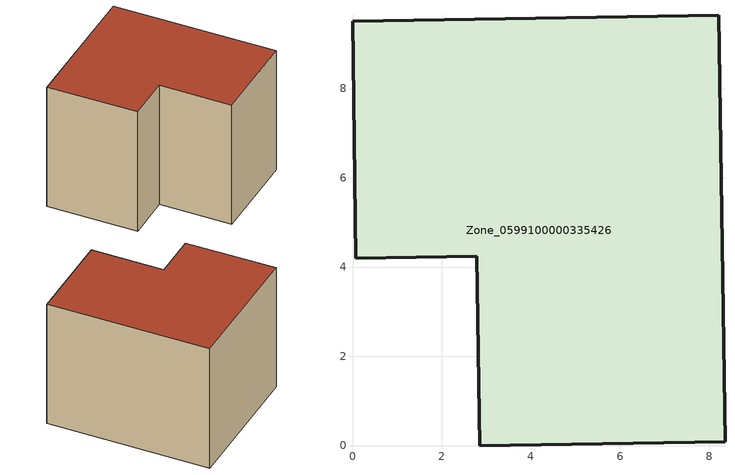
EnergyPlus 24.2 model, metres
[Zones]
Zone_0599100000335426
 floor ground (C_G): 2.79,4.24 0.08,4.2 0,9.51 8.21,9.64 8.35,0.09 2.85,0 z0
 wall outside (C_F): 8.21,9.64 0,9.51 0.08,4.2 2.79,4.24 2.85,0 8.35,0.09 8.21,9.64 z0:7.73
 roof outside (C_R): 2.85,0 8.35,0.09 8.21,9.64 0,9.51 0.08,4.2 2.79,4.24 z7.73
[BUILDING]
Pand.0599100000335426: North Axis=0; Terrain=City; Loads Convergence Tolerance Value=0.04; Temperature Convergence Tolerance Value=0.4; Solar Distribution=FullExterior; Maximum Number of Warmup Days=25; Minimum Number of Warmup Days=1
[Site:Location]
Rotterdam.The.Hague.AP_ZH_NLD Design_Conditions: Latitude=51.96; Longitude=4.45; Time Zone=1; Elevation=-4.5
[SITE:GROUNDTEMPERATURE:BUILDINGSURFACE]
18, 18, 18, 18, 18, 18, 18, 18, 18, 18, 18, 18
[MATERIAL] Thermal Absorptance=0.9; Solar Absorptance=0.7; Visible Absorptance=0.7
Name | Roughness | Thickness | Conductivity | Density | Specific Heat
G.TC.1975-1991 | MediumSmooth | 0.15 | 0.288461 | 540 | 1210
F.TC.1975-1991 | Rough | 0.3 | 0.230769 | 1920 | 840
R.TC.1975-1991 | MediumRough | 0.2 | 0.153846 | 1500 | 1000
[CONSTRUCTION]
C_G: G.TC.1975-1991
C_F: F.TC.1975-1991
C_R: R.TC.1975-1991
[ZONE]
Zone_0599100000335426: Type=1; Multiplier=1; Ceiling Height=Autocalculate; Volume=Autocalculate; Floor Area=autocalculate; Part of Total Floor Area=Yes
[ZONEINFILTRATION:DESIGNFLOWRATE]
Infil_Zone_0599100000335426: Zone or ZoneList or Space or SpaceList=Zone_0599100000335426; Schedule=AlwaysOn; Design Flow Rate Calculation Method=Flow/Area; Flow Rate per Floor Area=0.003; Constant Term Coefficient=1; Temperature Term Coefficient=0; Velocity Term Coefficient=0; Velocity Squared Term Coefficient=0
[HVACTEMPLATE:ZONE:IDEALLOADSAIRSYSTEM]
Zone_0599100000335426: Maximum Heating Supply Air Temperature=50; Minimum Cooling Supply Air Temperature=13; Maximum Heating Supply Air Humidity Ratio=0.0156; Minimum Cooling Supply Air Humidity Ratio=0.0077; Heating Limit=NoLimit; Cooling Limit=NoLimit; Dehumidification Control Type=ConstantSensibleHeatRatio; Cooling Sensible Heat Ratio=0.7; Dehumidification Setpoint=60; Humidification Control Type=None; Humidification Setpoint=30; Outdoor Air Method=None; Outdoor Air Flow Rate per Person=0.00944; Outdoor Air Flow Rate per Zone Floor Area=0; Outdoor Air Flow Rate per Zone=0; Demand Controlled Ventilation Type=None; Outdoor Air Economizer Type=NoEconomizer; Heat Recovery Type=None; Sensible Heat Recovery Effectiveness=0.7; Latent Heat Recovery Effectiveness=0.65
[ZONECONTROL:THERMOSTAT]
ThermostatControl_Zone_0599100000335426: Zone or ZoneList=Zone_0599100000335426; Control Type Schedule=DualSetpointControlType; Control 1=Thermostat_Zone_0599100000335426; Temperature Difference Between Cutout And Setpoint=0
[THERMOSTATSETPOINT:DUALSETPOINT]
Thermostat_Zone_0599100000335426: Heating Setpoint Temperature Schedule=HeatingSetpoint_Zone_0599100000335426; Cooling Setpoint Temperature Schedule=CoolingSetpoint_Zone_0599100000335426
[SCHEDULE:COMPACT]
HeatingSetpoint_Zone_0599100000335426: Through: 12/31, For: AllDays, Until: 24:00, 21
CoolingSetpoint_Zone_0599100000335426: Through: 12/31, For: AllDays, Until: 24:00, 24
DualSetpointControlType: Through: 12/31, For: AllDays, Until: 24:00, 4
AlwaysOn: Through: 12/31, For: AllDays, Until: 24:00, 1
